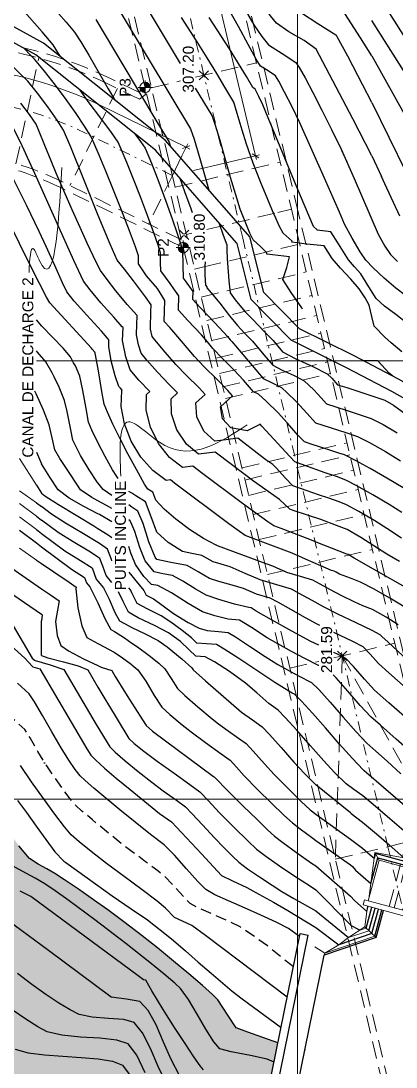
# Model space of a CAD drawing. Extents: x -3306 to 128006, y 43119 to 174431.
# Drawn here: x 62434.2 to 62455.6, y 108659.7 to 108719.4 of the extents above; entities that cross this region are included whole.
import ezdxf
from ezdxf.enums import TextEntityAlignment as Align

# ---------------------------------------------------------------- set-up
doc = ezdxf.new("R2010")
doc.units = 0
doc.header["$MEASUREMENT"] = 0
for name, pattern in [('DASHDOT', [2.8, 2, -0.25, 0.3, -0.25]), ('TRATTEGGIATA', [0.75, 0.5, -0.25]), ('TRATTEGGIATA2', [0.375, 0.25, -0.125]), ('TRATTOPUNTO2', [0.5, 0.25, -0.125, 0, -0.125])]:
    doc.linetypes.add(name, pattern=pattern)
for name, color, linetype in [('Av. Pr.Profi', 7, 'Continuous'), ('Bâti', 7, 'Continuous'), ('colore lago', 131, 'Continuous'), ('coordinate', 2, 'Continuous'), ('curve livello 1m', 2, 'Continuous'), ('curve livello 5m', 7, 'Continuous'), ('LIN010CO', 2, 'Continuous'), ('LIN018CO', 6, 'Continuous'), ('LIN025CO', 7, 'Continuous'), ('LIN035CO', 1, 'Continuous'), ('LIN050CO', 3, 'Continuous'), ('Strade', 7, 'Continuous'), ('TEXT035', 1, 'Continuous')]:
    doc.layers.add(name, color=color, linetype=linetype)
doc.layers.add('Colori bordi', color=5, linetype='Continuous', plot=False)
doc.layers.add('no_plot', color=5, linetype='Continuous', plot=False)
doc.styles.add('ARIAL', font='arial.ttf')

# ---------------------------------------------------------------- blocks, each defined once
blk = doc.blocks.new('quote')
at = {"layer": 'LIN018CO'}
for p, q in [((0.001, 0.001), (-0.001, -0.001)), ((0.001, -0.001), (-0.001, 0.001))]:
    blk.add_line(p, q, dxfattribs=at)
at = {"layer": 'LIN035CO'}
for p, q in [((-0.013, 0.013), (-0.106, 0.106)), ((0.106, 0.106), (0.013, 0.013)), ((-0.013, -0.013), (-0.106, -0.106)), ((0.106, -0.106), (0.013, -0.013))]:
    blk.add_line(p, q, dxfattribs=at)
at = {"layer": 'TEXT035', "style": 'ARIAL'}
blk.add_attdef('VALORE', text='', height=0.25, dxfattribs=at).set_placement((0, 0.33), align=Align.CENTER)
blk = doc.blocks.new('Coordonnées')
at = {"layer": 'LIN025CO', "lineweight": 0}
h = blk.add_hatch(color=256, dxfattribs=at)
h.dxf.hatch_style = 1
h.paths.add_polyline_path([(0, 0.3, 0.414214), (-0.3, 0), (0, 0)])
h.paths.add_polyline_path([(0.3, 0), (0, 0), (0, -0.3, 0.414214)])
at = {"layer": 'LIN025CO', "lineweight": 0, "flags": 128}
for points in [[(-0.4, 0), (0.4, 0)], [(0, 0.4), (0, -0.4)]]:
    blk.add_lwpolyline(points, dxfattribs=at)
at = {"layer": 'LIN025CO', "lineweight": 0}
blk.add_circle((0, 0), 0.3, dxfattribs=at)
at = {"layer": 'TEXT035', "style": 'ARIAL'}
blk.add_attdef('No°', text='', height=0.625, dxfattribs=at).set_placement((0, 0.825), align=Align.CENTER)

msp = doc.modelspace()

# ---------------------------------------------------------------- hatches: boundary and pattern name
at = {"layer": 'colore lago', "lineweight": 0}
msp.add_hatch(color=256, dxfattribs=at).paths.add_polyline_path([(62346.766, 108753.305), (62348.103, 108752.427), (62352.959, 108748.821), (62356.983, 108746.672), (62359.292, 108744.895), (62360.553, 108743.926), (62363.411, 108741.712), (62365.637, 108740.673), (62363.36, 108739.839), (62368.197, 108734.582), (62381.151, 108739.327), (62381.923, 108738.487), (62377.207, 108728.317), (62382.044, 108723.06), (62383.531, 108726.268), (62384.61, 108725.772), (62384.891, 108725.5), (62385.513, 108725.007), (62386.29, 108724.44), (62387.153, 108723.834), (62388.028, 108723.224), (62388.845, 108722.646), (62389.533, 108722.136), (62390.061, 108721.586), (62390.416, 108721.182), (62391.046, 108720.467), (62391.593, 108719.84), (62392.228, 108719.121), (62392.561, 108718.731), (62392.862, 108718.087), (62393.16, 108717.245), (62394.064, 108714.455), (62394.378, 108713.747), (62394.823, 108713.14), (62395.432, 108712.426), (62396.026, 108711.854), (62396.545, 108710.804), (62395.703, 108710.571), (62400.102, 108704.942), (62413.395, 108708.628), (62414.097, 108707.729), (62408.577, 108697.972), (62412.975, 108692.343), (62413.775, 108693.757), (62413.775, 108692.195), (62414.821, 108690.222), (62415.316, 108689.288), (62415.726, 108688.514), (62415.989, 108688.018), (62416.308, 108687.414), (62417.091, 108686.877), (62417.986, 108686.309), (62418.762, 108685.857), (62419.277, 108685.61), (62419.98, 108685.523), (62420.747, 108685.436), (62421.269, 108685.254), (62422.042, 108684.935), (62422.834, 108684.575), (62423.302, 108684.318), (62424.281, 108683.305), (62425.656, 108681.875), (62426.449, 108681.066), (62427.156, 108680.351), (62427.673, 108679.833), (62427.895, 108679.62), (62428.432, 108679.384), (62429.04, 108678.92), (62429.869, 108678.212), (62430.484, 108677.629), (62430.843, 108677.243), (62431.218, 108676.364), (62431.557, 108675.296), (62431.913, 108674.527), (62432.355, 108674.247), (62432.858, 108673.942), (62433.455, 108673.231), (62434.097, 108672.326), (62434.701, 108671.601), (62435.197, 108671.28), (62435.685, 108671.01), (62436.144, 108670.755), (62436.707, 108670.388), (62437.492, 108669.855), (62438.358, 108669.253), (62439.162, 108668.678), (62440.078, 108667.996), (62441.13, 108667.19), (62442.002, 108666.501), (62442.908, 108665.758), (62443.789, 108665.021), (62444.562, 108664.359), (62445.144, 108663.844), (62445.453, 108663.547), (62446.014, 108662.665), (62446.501, 108661.941), (62447.153, 108661.7), (62448.876, 108661.081), (62447.183, 108652.749), (62446.943, 108651.566), (62441.595, 108652.495), (62436.09, 108653.04), (62430.527, 108653.236), (62424.984, 108653.069), (62419.433, 108652.547), (62413.953, 108651.637), (62408.529, 108650.359), (62403.21, 108648.764), (62398.021, 108646.797), (62392.955, 108644.487), (62388.067, 108641.873), (62383.347, 108638.914), (62379.143, 108635.919), (62374.987, 108632.528), (62370.912, 108628.752), (62368.501, 108626.219), (62346.766, 108626.219)])

# ---------------------------------------------------------------- linework, layer by layer
at = {"layer": 'Av. Pr.Profi', "color": 1, "linetype": 'DASHDOT'}
msp.add_line((62450.413, 108660.699), (62450.416, 108660.68), dxfattribs=at)
at = {"layer": 'Bâti', "linetype": 'Continuous'}
for p, q in [((62447.183, 108652.749), (62450.145, 108667.326)), ((62450.145, 108667.326), (62450.597, 108667.234)), ((62447.634, 108652.654), (62450.597, 108667.234))]:
    msp.add_line(p, q, dxfattribs=at)
at = {"layer": 'Colori bordi', "linetype": 'Continuous', "lineweight": 0, "flags": 128}
msp.add_lwpolyline([(62434.097, 108672.326), (62434.701, 108671.601), (62435.197, 108671.28), (62435.197, 108671.28), (62435.685, 108671.01), (62436.144, 108670.755), (62436.144, 108670.755), (62436.707, 108670.388), (62437.492, 108669.855), (62438.358, 108669.253), (62439.162, 108668.678), (62439.162, 108668.678), (62440.078, 108667.996), (62441.13, 108667.19), (62442.002, 108666.501), (62442.002, 108666.501), (62442.908, 108665.758), (62443.789, 108665.021), (62444.562, 108664.359), (62445.144, 108663.844), (62445.453, 108663.547), (62445.453, 108663.547), (62446.014, 108662.665), (62446.501, 108661.941), (62446.501, 108661.941), (62447.153, 108661.7), (62448.876, 108661.081), (62447.183, 108652.749)], dxfattribs=at)
at = {"layer": 'coordinate', "linetype": 'Continuous', "lineweight": 0}
for p, q in [((62450, 108762.986), (62450, 108626.219)), ((62435.092, 108700), (62490.266, 108700)), ((62378.839, 108675), (62490.266, 108675))]:
    msp.add_line(p, q, dxfattribs=at)
at = {"layer": 'curve livello 1m', "lineweight": 0}
for p, q in [((62434.122, 108694.433), (62435.092, 108692.914)), ((62434.122, 108692.588), (62435.092, 108691.897)), ((62434.122, 108691.871), (62435.092, 108691.144)), ((62434.122, 108691.107), (62435.092, 108690.38)), ((62435.092, 108688.638), (62434.122, 108689.313))]:
    msp.add_line(p, q, dxfattribs=at)
at = {"layer": 'curve livello 1m'}
for p, q in [((62435.092, 108692.914), (62435.388, 108692.449)), ((62435.092, 108691.897), (62435.388, 108691.686)), ((62435.092, 108691.144), (62435.388, 108690.922)), ((62435.092, 108690.38), (62435.388, 108690.159)), ((62433.449, 108688.343), (62435.388, 108686.992)), ((62435.092, 108688.638), (62435.388, 108688.432)), ((62433.449, 108686.885), (62435.388, 108685.543)), ((62433.449, 108685.432), (62434.858, 108683.042)), ((62435.388, 108683.19), (62435.388, 108685.162)), ((62453.007, 108674.205), (62451.032, 108675.804)), ((62451.032, 108672.634), (62453.007, 108671.241)), ((62454.176, 108670.181), (62454.572, 108671.643)), ((62454.572, 108671.643), (62462.004, 108669.629)), ((62451.032, 108671.184), (62453.007, 108669.456)), ((62451.032, 108669.816), (62453.007, 108667.817)), ((62451.032, 108668.629), (62452.909, 108667.091)), ((62453.901, 108667.639), (62454.223, 108668.827)), ((62453.951, 108668.588), (62454.03, 108668.879)), ((62454.067, 108667.484), (62454.416, 108668.774)), ((62454.397, 108667.174), (62454.802, 108668.67))]:
    msp.add_line(p, q, dxfattribs=at)
at = {"layer": 'curve livello 1m', "linetype": 'Continuous', "lineweight": 0}
for p, q in [((62454.067, 108667.484), (62452.909, 108667.091)), ((62453.901, 108667.639), (62453.549, 108667.519)), ((62454.397, 108667.174), (62451.554, 108666.207)), ((62451.554, 108666.207), (62450.972, 108666.562))]:
    msp.add_line(p, q, dxfattribs=at)
at = {"layer": 'curve livello 1m', "flags": 128}
for points in [[(62454.231, 108711.696), (62453.14, 108713.811), (62451.065, 108717.797), (62450.378, 108718.287), (62449.489, 108718.77), (62448.788, 108719.265), (62448.788, 108719.265), (62448.457, 108719.686), (62448.048, 108720.314), (62447.594, 108721.087), (62447.13, 108721.945), (62446.691, 108722.826), (62446.31, 108723.669), (62446.31, 108723.669), (62446.097, 108724.403), (62445.893, 108725.079), (62442.972, 108729.075), (62441.97, 108730.403), (62441.351, 108731.129), (62439.089, 108733.874), (62436.849, 108736.637)], [(62423.908, 108734.236), (62424.425, 108733.574), (62425.044, 108732.79), (62425.62, 108732.086), (62426.127, 108731.503), (62426.127, 108731.503), (62426.296, 108731.34), (62427.808, 108729.864), (62429.955, 108727.381), (62431.657, 108725.462), (62431.9, 108725.141), (62433.32, 108723.405), (62435.162, 108721.202), (62435.917, 108720.329), (62436.792, 108719.324), (62437.268, 108718.767), (62437.628, 108718.218), (62438.091, 108717.443), (62438.622, 108716.522), (62439.187, 108715.534), (62439.542, 108714.916)], [(62454.231, 108717.406), (62453.585, 108718.428), (62452.698, 108719.834), (62452.027, 108720.241), (62451.088, 108720.805), (62451.088, 108720.805), (62450.15, 108721.4), (62449.686, 108721.709), (62449.686, 108721.709), (62449.314, 108722.277), (62448.913, 108723.083), (62448.913, 108723.083), (62448.643, 108723.907), (62448.376, 108724.932), (62448.115, 108725.921), (62447.864, 108726.636), (62447.417, 108727.409), (62446.809, 108728.294), (62446.151, 108729.141), (62445.549, 108729.802)], [(62438.281, 108700.681), (62438.244, 108700.722), (62435.869, 108703.31), (62435.675, 108703.63), (62435.246, 108704.448), (62434.717, 108705.507), (62434.134, 108706.695), (62433.542, 108707.903), (62432.986, 108709.019), (62432.512, 108709.934), (62432.512, 108709.934), (62432.018, 108710.826), (62431.552, 108711.631), (62431.254, 108712.108), (62431.254, 108712.108), (62427.793, 108716.011), (62427.521, 108716.313), (62426.996, 108716.693), (62420.494, 108721.517)], [(62456.289, 108718.204), (62454.231, 108721.465)], [(62443.319, 108716.979), (62441.197, 108720.482)], [(62439.709, 108720.211), (62441.463, 108717.257), (62443.893, 108713.246), (62444.091, 108712.653), (62444.415, 108711.56), (62444.802, 108710.228), (62444.942, 108709.748)], [(62451.527, 108710.423), (62450.133, 108713.592), (62449.685, 108714.506), (62449.259, 108715.341), (62448.921, 108715.973), (62448.736, 108716.275), (62448.736, 108716.275), (62448.316, 108716.547), (62447.889, 108716.822), (62447.889, 108716.822), (62447.638, 108717.224), (62447.179, 108718.048), (62446.617, 108719.076), (62446.058, 108720.092)], [(62447, 108720.028), (62447.509, 108719.188), (62447.965, 108718.509), (62448.338, 108718.043), (62449.125, 108717.538), (62449.9, 108717.036), (62450.091, 108716.743), (62450.425, 108716.146), (62450.866, 108715.313), (62451.379, 108714.313), (62451.928, 108713.215), (62452.477, 108712.087), (62453.217, 108710.406), (62454.602, 108707.238), (62454.978, 108706.558), (62455.288, 108706.077), (62455.688, 108705.671)], [(62439.997, 108701.944), (62439.505, 108702.498), (62438.764, 108703.316), (62438.764, 108703.316), (62438.158, 108704.06), (62437.789, 108704.553), (62437.789, 108704.553), (62437.225, 108705.733), (62436.221, 108707.974), (62435.1, 108710.487), (62434.184, 108712.483), (62434.184, 108712.483), (62433.759, 108713.33), (62433.619, 108713.572), (62433.169, 108714.08), (62432.435, 108714.812), (62431.337, 108715.885), (62430.399, 108716.813), (62430.399, 108716.813), (62429.507, 108717.739), (62428.481, 108718.816), (62427.891, 108719.42)], [(62441.635, 108703.149), (62441.637, 108703.195), (62441.314, 108703.665), (62440.642, 108704.576), (62440.642, 108704.576), (62440.115, 108705.241), (62439.712, 108705.755), (62439.712, 108705.755), (62439.304, 108706.654), (62438.626, 108708.293), (62437.798, 108710.357), (62437.056, 108712.196), (62436.639, 108713.162), (62436.639, 108713.162), (62436.272, 108713.745), (62435.746, 108714.493), (62435.156, 108715.275), (62434.598, 108715.959), (62434.598, 108715.959), (62434.047, 108716.505), (62433.32, 108717.219), (62433.32, 108717.219), (62431.922, 108718.657), (62430.851, 108719.787)], [(62438.489, 108719.489), (62441.729, 108714.031), (62442.663, 108712.49), (62442.729, 108712.28)], [(62450.17, 108709.426), (62449.827, 108710.247), (62448.325, 108713.879), (62448.325, 108713.879), (62448.008, 108714.609), (62447.788, 108715.098), (62447.788, 108715.098), (62447.571, 108715.515), (62447.44, 108715.6), (62447.085, 108716.23), (62446.105, 108717.81), (62444.958, 108719.6)], [(62456.171, 108716.363), (62454.231, 108719.435)], [(62442.31, 108703.644), (62442.005, 108704.127), (62441.369, 108704.854), (62440.925, 108705.542), (62440.925, 108705.542), (62440.914, 108705.998), (62440.742, 108706.517), (62440.404, 108707.429), (62440.404, 108707.429), (62439.953, 108708.595), (62439.494, 108709.753), (62439.058, 108710.83), (62438.676, 108711.751), (62438.378, 108712.44), (62438.196, 108712.823), (62438.196, 108712.823), (62437.847, 108713.395), (62437.364, 108714.112), (62436.792, 108714.915), (62436.176, 108715.74), (62435.56, 108716.529), (62434.988, 108717.219), (62434.988, 108717.219), (62434.781, 108717.423), (62434.382, 108717.838)], [(62454.231, 108717.406), (62456.171, 108713.93)], [(62447.277, 108707.298), (62447.15, 108707.572), (62446.726, 108708.669), (62446.726, 108708.669), (62446.467, 108709.469), (62446.175, 108710.472), (62445.871, 108711.552), (62445.579, 108712.585), (62445.322, 108713.443), (62445.123, 108714.002), (62445.123, 108714.002), (62444.175, 108715.567)], [(62440.837, 108702.561), (62440.838, 108702.594), (62440.838, 108702.594), (62440.277, 108703.218), (62439.632, 108704.002), (62439.067, 108704.719), (62438.751, 108705.154), (62438.751, 108705.154), (62438.597, 108705.447), (62438.338, 108705.988), (62437.995, 108706.728), (62437.59, 108707.619), (62437.145, 108708.613), (62436.682, 108709.66), (62436.224, 108710.712), (62436.224, 108710.712), (62435.934, 108711.414), (62435.579, 108712.299), (62435.261, 108713.087), (62435.083, 108713.501), (62435.083, 108713.501), (62434.7, 108714.071), (62434.208, 108714.7)], [(62440.718, 108712.956), (62440.718, 108712.956), (62441.04, 108712.518), (62441.31, 108712.145), (62441.659, 108711.292), (62442.073, 108710.197), (62442.472, 108709.116), (62442.833, 108708.118), (62443.129, 108707.272), (62443.338, 108706.648), (62443.433, 108706.314), (62443.445, 108705.474), (62443.471, 108704.728), (62443.579, 108704.578)], [(62452.503, 108712.027), (62452.798, 108711.358)], [(62454.231, 108711.696), (62454.788, 108710.525)], [(62443.281, 108710.433), (62443.281, 108710.433), (62443.549, 108709.665), (62443.904, 108708.689), (62443.984, 108708.471)], [(62456.151, 108703.742), (62455.596, 108704.151), (62455.596, 108704.151), (62454.936, 108704.719), (62454.306, 108705.309), (62453.895, 108705.743), (62453.895, 108705.743), (62453.564, 108706.235), (62453.114, 108706.999), (62452.677, 108707.804), (62452.677, 108707.804), (62452.381, 108708.481), (62451.527, 108710.423)], [(62455.829, 108708.267), (62454.982, 108710.114), (62454.788, 108710.525)], [(62456.226, 108702.153), (62455.602, 108702.657), (62455.602, 108702.657), (62454.946, 108703.122), (62454.479, 108703.558), (62454.057, 108704.232), (62453.603, 108704.967), (62453.603, 108704.967), (62453.251, 108705.365), (62452.897, 108705.766), (62452.897, 108705.766), (62452.332, 108706.682), (62451.884, 108707.373), (62451.884, 108707.373), (62451.108, 108707.46), (62451.112, 108707.482), (62450.901, 108707.678), (62450.17, 108709.426)], [(62445.502, 108707.893), (62445.502, 108707.893), (62445.76, 108707.176), (62445.952, 108706.63), (62445.959, 108706.328)], [(62450.274, 108702.958), (62450.247, 108703.029), (62450.247, 108703.029), (62449.637, 108703.91), (62449.162, 108704.64), (62449.162, 108704.64), (62449.375, 108705.337), (62449.532, 108705.948), (62449.532, 108705.948), (62448.887, 108706.021), (62448.235, 108706.093), (62448.235, 108706.093), (62448.25, 108706.175), (62447.892, 108706.519), (62447.457, 108706.909), (62447.457, 108706.909), (62447.277, 108707.298)], [(62445.959, 108706.328), (62445.971, 108705.838), (62446.065, 108704.563), (62446.15, 108703.878), (62446.439, 108703.484), (62446.991, 108702.827), (62447.455, 108702.336), (62448.073, 108701.707), (62448.594, 108701.162), (62449.143, 108700.517), (62449.887, 108700.114), (62450.875, 108699.681), (62451.69, 108699.255), (62451.941, 108699.018), (62452.279, 108698.644), (62452.799, 108698.477), (62454.979, 108697.754), (62455.466, 108697.48), (62458.84, 108695.03)], [(62444.719, 108705.648), (62444.712, 108705.411)], [(62444.712, 108705.411), (62444.698, 108704.922), (62444.744, 108704.321), (62444.814, 108704.223), (62444.813, 108704.166), (62445.069, 108703.891), (62445.553, 108703.293), (62446.109, 108702.581), (62446.57, 108702.014), (62446.976, 108701.591), (62447.415, 108701.136), (62448.08, 108700.349), (62448.588, 108699.758), (62449.112, 108699.474), (62449.807, 108699.17), (62450.381, 108698.87), (62450.922, 108698.359), (62451.334, 108697.899), (62451.649, 108697.555), (62452.77, 108697.195), (62454.198, 108696.721), (62454.878, 108696.365), (62455.671, 108695.893)], [(62443.579, 108704.578), (62444.02, 108703.966), (62444.006, 108703.528), (62444.436, 108703.042), (62445.277, 108702.165), (62445.995, 108701.394), (62446.149, 108701.201), (62446.236, 108701.11), (62446.877, 108700.36), (62447.607, 108699.483), (62448.034, 108698.999), (62448.537, 108698.747), (62449.072, 108698.485), (62449.406, 108698.188), (62449.902, 108697.701), (62450.535, 108696.994), (62451.019, 108696.465), (62452.741, 108695.912), (62453.417, 108695.688), (62454.107, 108695.339), (62455.017, 108694.827), (62455.875, 108694.306)], [(62455.923, 108689.89), (62455.093, 108690.438), (62454.41, 108690.872), (62454.41, 108690.872), (62453.485, 108691.411), (62452.785, 108691.787), (62452.785, 108691.787), (62452.377, 108691.952), (62451.77, 108692.177), (62451.77, 108692.177), (62451.191, 108692.368), (62450.542, 108692.583), (62450.542, 108692.583), (62449.721, 108692.876), (62449.309, 108693.316), (62448.771, 108693.902), (62448.771, 108693.902), (62448.576, 108694.083), (62448.185, 108694.361), (62447.853, 108694.611), (62446.584, 108695.591), (62445.896, 108695.495), (62445.267, 108695.425), (62445.267, 108695.425), (62444.651, 108695.995), (62444.249, 108696.806), (62444.183, 108697.615), (62444.183, 108697.615), (62444.717, 108698.089), (62444.377, 108698.459), (62443.666, 108699.174), (62443.057, 108699.804), (62443.057, 108699.804), (62442.446, 108700.493), (62441.944, 108701.085), (62441.703, 108701.402), (62441.703, 108701.402), (62441.597, 108701.819), (62441.627, 108702.874), (62441.635, 108703.149)], [(62455.936, 108691.359), (62455.213, 108691.816), (62455.213, 108691.816), (62454.286, 108692.362), (62453.375, 108692.875), (62452.751, 108693.202), (62452.751, 108693.202), (62452.22, 108693.406), (62451.577, 108693.618), (62450.417, 108694.025), (62449.848, 108694.238), (62449.848, 108694.238), (62449.56, 108694.549), (62447.95, 108696.287), (62447.863, 108696.383), (62447.846, 108696.399), (62447.85, 108696.382), (62447.126, 108696.014), (62446.189, 108696.174), (62446.189, 108696.174), (62445.718, 108696.705), (62445.59, 108697.384), (62445.59, 108697.384), (62446.29, 108698.006), (62446.025, 108698.305), (62445.399, 108698.939), (62444.674, 108699.669), (62444.112, 108700.255), (62444.112, 108700.255), (62443.696, 108700.741), (62443.171, 108701.369), (62442.717, 108701.901), (62442.717, 108701.901), (62442.392, 108702.25), (62442.408, 108702.841), (62442.431, 108703.452), (62442.431, 108703.452), (62442.31, 108703.644)], [(62455.812, 108688.549), (62455.086, 108688.968), (62455.086, 108688.968), (62454.342, 108689.451), (62453.608, 108689.928), (62453.608, 108689.928), (62452.818, 108690.373), (62452.216, 108690.615), (62451.32, 108690.948), (62451.32, 108690.948), (62450.566, 108691.197), (62449.736, 108691.471), (62449.736, 108691.471), (62449.555, 108691.536), (62448.96, 108692.089), (62448.312, 108692.551), (62447.482, 108693.139), (62447.482, 108693.139), (62446.225, 108694.085), (62445.302, 108694.797), (62444.346, 108694.677), (62443.654, 108695.249), (62443.113, 108696.066), (62442.796, 108696.982), (62442.776, 108697.846), (62442.776, 108697.846), (62443.144, 108698.172), (62442.677, 108698.661), (62442.001, 108699.352), (62442.001, 108699.352), (62441.393, 108700.046), (62441.07, 108700.451), (62441.07, 108700.451), (62440.916, 108700.914), (62440.806, 108701.49), (62440.806, 108701.49), (62440.83, 108702.092), (62440.837, 108702.561)], [(62437.219, 108699.9), (62437.041, 108700.227), (62437.041, 108700.227), (62436.627, 108700.72), (62436.027, 108701.34), (62435.405, 108701.98), (62435.092, 108702.341)], [(62457.51, 108686.316), (62453.222, 108688.754), (62452.889, 108688.949), (62452.813, 108688.978), (62451.065, 108689.654), (62450.798, 108689.771), (62449.059, 108690.441), (62448.636, 108690.598), (62448.298, 108690.827), (62447.609, 108691.316), (62446.778, 108691.918), (62446.778, 108691.918), (62444.597, 108693.559), (62444.021, 108694.003), (62443.424, 108693.928), (62442.687, 108694.495), (62442.064, 108695.293), (62441.603, 108696.222), (62441.356, 108697.183), (62441.37, 108698.077), (62441.37, 108698.077), (62441.571, 108698.255), (62440.946, 108698.9), (62440.437, 108699.501), (62440.192, 108700.24), (62440.016, 108701.161), (62440.016, 108701.161), (62440.037, 108701.899), (62439.997, 108701.944)], [(62436.111, 108699.085), (62435.997, 108699.323), (62435.635, 108699.952), (62435.635, 108699.952), (62435.165, 108700.493), (62435.092, 108700.567)], [(62455.74, 108684.95), (62455.046, 108685.388), (62454.268, 108685.81), (62454.268, 108685.81), (62453.723, 108686.021), (62453.221, 108686.256), (62452.521, 108686.601), (62451.832, 108686.953), (62451.832, 108686.953), (62451.291, 108687.254), (62450.866, 108687.487), (62450.866, 108687.487), (62450.161, 108687.7), (62449.379, 108687.931), (62449.379, 108687.931), (62448.581, 108688.283), (62448.202, 108688.428), (62445.424, 108689.458), (62445.386, 108689.475), (62445.376, 108689.478), (62445.37, 108689.481), (62445.359, 108689.483), (62444.62, 108689.871), (62443.823, 108690.385), (62443.051, 108690.962), (62442.387, 108691.542), (62441.912, 108692.062), (62441.912, 108692.062), (62441.746, 108692.503), (62441.459, 108692.683), (62441.272, 108692.965), (62440.797, 108693.808), (62440.314, 108694.704), (62439.857, 108695.589), (62439.459, 108696.399), (62439.149, 108697.07), (62438.962, 108697.54), (62438.962, 108697.54), (62438.822, 108698.259), (62438.63, 108699.435), (62438.449, 108700.446), (62438.449, 108700.446), (62438.435, 108700.502), (62438.435, 108700.509), (62438.281, 108700.681)], [(62439.683, 108693.399), (62439.444, 108693.784), (62439.444, 108693.784), (62439.016, 108694.553), (62438.6, 108695.35), (62438.262, 108696.046), (62438.066, 108696.514), (62438.066, 108696.514), (62437.927, 108697.282), (62437.75, 108698.304), (62437.75, 108698.304), (62437.568, 108699.13), (62437.319, 108699.716), (62437.219, 108699.9)], [(62455.424, 108699.136), (62455.225, 108699.306), (62455.225, 108699.306), (62454.568, 108699.997), (62453.851, 108700.01), (62453.742, 108700.013)], [(62438.604, 108693.046), (62438.588, 108693.067), (62438.114, 108693.786), (62437.616, 108694.603), (62437.616, 108694.603), (62437.169, 108695.488), (62437.067, 108696.069), (62436.846, 108697.123), (62436.699, 108697.738), (62436.699, 108697.738), (62436.391, 108698.503), (62436.111, 108699.085)], [(62438.604, 108692.012), (62438.255, 108692.201), (62437.617, 108692.653), (62437.617, 108692.653), (62437.395, 108692.964), (62436.958, 108693.626), (62436.437, 108694.439), (62436.437, 108694.439), (62436.142, 108694.931), (62435.989, 108695.615), (62435.831, 108696.345), (62435.831, 108696.345), (62435.501, 108697.187), (62435.075, 108698.127), (62435.002, 108698.27)], [(62439.402, 108692.327), (62438.897, 108692.663), (62438.897, 108692.663), (62438.604, 108693.046)], [(62439.754, 108693.284), (62439.683, 108693.399)], [(62435.388, 108692.449), (62435.58, 108692.306), (62436.352, 108691.81), (62437.357, 108691.2), (62438.375, 108690.586), (62438.604, 108690.445)], [(62440.543, 108692.449), (62440.371, 108692.554)], [(62456.56, 108682.652), (62455.137, 108683.972), (62455.137, 108683.972), (62454.825, 108684.248), (62454.713, 108684.371), (62454.252, 108684.613), (62453.334, 108685.058), (62452.296, 108685.559), (62451.475, 108685.968), (62451.475, 108685.968), (62450.834, 108686.321), (62450.095, 108686.737), (62449.648, 108686.977), (62449.648, 108686.977), (62448.81, 108687.231), (62447.87, 108687.509), (62447.87, 108687.509), (62447.006, 108687.879), (62446.149, 108688.246), (62446.149, 108688.246), (62445.631, 108688.396), (62445.177, 108688.531), (62445.177, 108688.531), (62444.535, 108688.905), (62443.97, 108689.016), (62443.436, 108689.125), (62443.436, 108689.125), (62442.612, 108689.631), (62441.965, 108690.226), (62441.965, 108690.226), (62441.638, 108691.108), (62441.313, 108691.964), (62441.313, 108691.964), (62440.772, 108692.309), (62440.543, 108692.449)], [(62439.402, 108691.578), (62439.096, 108691.746), (62438.604, 108692.012)], [(62440.543, 108691.663), (62440.371, 108691.786)], [(62438.604, 108689.631), (62437.789, 108690.128), (62436.764, 108690.747), (62435.959, 108691.259), (62435.388, 108691.686)], [(62451.263, 108684.911), (62451.118, 108684.982), (62451.118, 108684.982), (62450.447, 108685.349), (62449.614, 108685.818), (62448.861, 108686.24), (62448.43, 108686.467), (62448.43, 108686.467), (62447.659, 108686.698), (62446.912, 108687.018), (62446.268, 108687.211), (62445.51, 108687.417), (62444.977, 108687.585), (62444.977, 108687.585), (62444.322, 108687.97), (62443.701, 108688.33), (62443.701, 108688.33), (62442.771, 108688.505), (62441.965, 108688.676), (62441.965, 108688.676), (62441.862, 108688.805), (62441.518, 108689.675), (62441.189, 108690.718), (62440.879, 108691.424), (62440.879, 108691.424), (62440.543, 108691.663)], [(62438.604, 108688.798), (62438.177, 108689.081), (62437.186, 108689.679), (62436.338, 108690.211), (62435.388, 108690.922)], [(62440.543, 108690.661), (62440.445, 108690.885), (62440.371, 108690.942)], [(62451.212, 108683.774), (62450.761, 108683.997), (62450.761, 108683.997), (62449.67, 108684.581), (62448.515, 108685.219), (62447.642, 108685.72), (62447.642, 108685.72), (62447.344, 108685.913), (62447.219, 108685.923), (62446.4, 108686.114), (62445.496, 108686.379), (62444.778, 108686.639), (62444.778, 108686.639), (62444.153, 108686.988), (62443.445, 108687.439), (62442.866, 108687.754), (62442.866, 108687.754), (62442.303, 108687.86), (62441.814, 108687.964), (62441.814, 108687.964), (62441.304, 108688.597), (62441.003, 108689.357), (62440.716, 108690.268), (62440.543, 108690.661)], [(62435.388, 108690.159), (62436.717, 108689.164), (62437.613, 108688.61), (62438.275, 108688.19), (62438.275, 108688.19), (62438.513, 108687.555), (62438.604, 108687.442)], [(62438.604, 108690.445), (62439.188, 108690.084), (62439.402, 108689.932)], [(62439.402, 108688.597), (62439.377, 108688.665), (62439.143, 108689.268), (62438.696, 108689.576), (62438.604, 108689.631)], [(62439.402, 108687.354), (62439.071, 108687.764), (62438.883, 108688.28), (62438.709, 108688.729), (62438.604, 108688.798)], [(62435.388, 108688.432), (62436.084, 108687.967), (62436.973, 108687.372), (62437.362, 108687.091), (62437.362, 108687.091), (62437.346, 108687.001), (62437.451, 108685.916), (62437.68, 108684.886), (62437.964, 108684.22), (62437.964, 108684.22), (62438.604, 108683.868)], [(62440.371, 108687.951), (62440.543, 108687.735)], [(62440.543, 108687.735), (62440.687, 108687.556), (62441.227, 108686.892), (62441.227, 108686.892), (62441.35, 108686.641), (62441.778, 108686.421), (62442.327, 108686.027), (62442.92, 108685.597), (62442.92, 108685.597), (62443.756, 108685.083), (62444.379, 108684.746), (62444.379, 108684.746), (62444.842, 108684.61), (62445.485, 108684.562), (62446.032, 108684.512), (62446.032, 108684.512), (62446.459, 108684.257), (62447.257, 108683.73), (62448.154, 108683.134), (62448.877, 108682.672), (62448.877, 108682.672), (62449.416, 108682.366), (62450.048, 108682.026), (62450.048, 108682.026), (62450.795, 108681.657), (62451.208, 108681.251), (62451.851, 108680.532), (62452.604, 108679.669), (62453.345, 108678.829), (62453.954, 108678.182), (62453.954, 108678.182), (62454.461, 108677.733), (62455.1, 108677.17), (62455.1, 108677.17), (62455.89, 108676.436)], [(62435.388, 108686.992), (62435.908, 108686.645), (62436.392, 108686.306), (62436.392, 108686.306), (62436.308, 108685.776), (62436.18, 108685.134), (62436.18, 108685.134), (62436.283, 108684.334), (62436.484, 108683.766), (62436.484, 108683.766), (62436.922, 108683.455), (62437.773, 108682.999), (62438.604, 108682.616)], [(62438.604, 108687.442), (62438.918, 108687.053), (62439.241, 108686.411), (62439.579, 108685.647), (62439.843, 108685.169), (62439.843, 108685.169), (62440.362, 108684.878), (62440.543, 108684.79)], [(62440.543, 108686.771), (62440.457, 108686.945), (62440.371, 108687.052)], [(62440.543, 108685.548), (62440.345, 108685.66), (62440.04, 108686.264), (62439.775, 108686.817)], [(62456.252, 108674.506), (62454.893, 108675.659), (62453.928, 108676.49), (62453.798, 108676.611), (62453.736, 108676.665), (62453.122, 108677.313), (62452.376, 108678.15), (62451.586, 108679.056), (62450.838, 108679.91), (62450.219, 108680.591), (62449.816, 108680.978), (62449.691, 108681.04), (62449.495, 108681.148), (62448.69, 108681.658), (62447.674, 108682.33), (62446.649, 108683.013), (62445.815, 108683.557), (62445.377, 108683.812), (62444.797, 108683.855), (62444.253, 108683.904), (62443.951, 108684.193), (62443.403, 108684.619), (62442.758, 108685.085), (62442.207, 108685.451), (62441.444, 108685.836), (62440.847, 108686.15), (62440.543, 108686.771)], [(62435.388, 108685.543), (62435.421, 108685.521), (62435.421, 108685.521), (62435.388, 108685.162)], [(62456.321, 108672.95), (62455.266, 108673.864), (62454.301, 108674.689), (62453.715, 108675.177), (62453.21, 108675.545), (62452.762, 108675.875), (62452.103, 108676.519), (62451.487, 108677.188), (62450.725, 108678.046), (62449.95, 108678.925), (62449.293, 108679.659), (62448.888, 108680.08), (62448.361, 108680.45), (62447.674, 108681.054), (62447.024, 108681.622), (62446.115, 108682.271), (62445.263, 108682.822), (62444.721, 108683.111), (62444.193, 108683.155), (62443.808, 108683.514), (62443.321, 108683.986), (62442.636, 108684.481), (62441.836, 108684.897), (62440.895, 108685.349), (62440.543, 108685.548)], [(62440.543, 108684.79), (62441.266, 108684.44), (62442.036, 108684.04), (62442.036, 108684.04), (62442.551, 108683.68), (62443.415, 108682.982), (62443.967, 108682.483), (62443.967, 108682.483), (62444.039, 108682.37), (62444.746, 108681.748), (62446.788, 108679.96), (62447.422, 108679.517), (62447.973, 108679.126), (62447.973, 108679.126), (62448.387, 108678.69), (62449.055, 108677.936), (62449.786, 108677.11), (62450.384, 108676.456), (62450.384, 108676.456), (62451.032, 108675.804)], [(62459.706, 108678.188), (62459.203, 108678.647), (62459.203, 108678.647), (62458.622, 108679.112), (62458.208, 108679.493), (62457.583, 108680.079), (62457.043, 108680.581), (62457.043, 108680.581), (62456.193, 108681.333), (62455.202, 108682.199), (62454.607, 108682.732), (62454.607, 108682.732), (62454.128, 108683.264), (62453.734, 108683.693), (62453.734, 108683.693), (62453.141, 108683.995), (62452.068, 108684.513)], [(62438.604, 108683.868), (62438.629, 108683.855), (62439.528, 108683.382), (62439.528, 108683.382), (62440.001, 108683.065), (62440.503, 108682.701), (62440.503, 108682.701), (62440.543, 108682.667)], [(62434.858, 108683.042), (62434.964, 108682.937), (62434.97, 108682.932), (62435.872, 108682.657), (62436.654, 108682.397), (62438.513, 108679.247), (62439.277, 108677.982), (62439.589, 108677.684), (62440.167, 108677.183), (62440.899, 108676.576), (62441.673, 108675.956), (62442.327, 108675.476), (62443.097, 108674.931), (62443.606, 108674.549), (62443.964, 108674.182), (62444.579, 108673.521), (62445.259, 108672.788), (62445.81, 108672.208), (62446.304, 108671.714), (62446.638, 108671.397), (62447.146, 108671.026), (62447.817, 108670.566), (62448.538, 108670.087), (62449.091, 108669.731), (62449.782, 108669.324), (62451.032, 108668.629)], [(62435.388, 108683.19), (62435.751, 108683.057), (62436.642, 108682.827), (62437.481, 108682.605), (62438.024, 108682.368), (62438.024, 108682.368), (62438.604, 108681.385)], [(62459.706, 108676.404), (62458.352, 108677.684), (62457.704, 108678.288), (62456.55, 108679.309), (62455.205, 108680.486), (62454.39, 108681.215), (62454.39, 108681.215), (62453.822, 108681.834), (62453.18, 108682.568), (62452.754, 108683.014), (62452.754, 108683.014), (62452.303, 108683.245), (62452.068, 108683.358)], [(62438.604, 108682.616), (62438.783, 108682.533), (62438.783, 108682.533), (62439.394, 108682.339), (62439.598, 108681.994), (62440.177, 108681.035), (62440.536, 108680.464)], [(62440.543, 108682.667), (62440.891, 108682.373), (62441.332, 108681.725), (62441.806, 108680.914), (62442.253, 108680.252), (62442.253, 108680.252), (62442.704, 108679.831), (62443.418, 108679.227), (62443.418, 108679.227), (62443.924, 108678.838), (62444.746, 108678.226), (62445.636, 108677.575), (62445.636, 108677.575), (62446.144, 108677.217), (62446.504, 108676.822), (62446.946, 108676.329), (62446.946, 108676.329), (62447.705, 108675.554), (62448.503, 108674.763), (62449.211, 108674.081), (62449.7, 108673.636), (62449.7, 108673.636), (62450.136, 108673.295), (62450.859, 108672.759), (62451.032, 108672.634)], [(62450.11, 108667.152), (62449.469, 108667.618), (62448.779, 108667.978), (62447.906, 108668.375), (62446.959, 108668.785), (62446.047, 108669.183), (62445.279, 108669.542), (62444.765, 108669.838), (62444.765, 108669.838), (62444.296, 108670.292), (62443.65, 108671.017), (62442.966, 108671.791), (62442.382, 108672.392), (62442.382, 108672.392), (62441.596, 108672.987), (62440.724, 108673.685), (62439.861, 108674.388), (62439.06, 108675.049), (62438.379, 108675.622), (62437.872, 108676.061), (62437.596, 108676.319), (62437.596, 108676.319), (62437.31, 108676.685), (62436.94, 108677.217), (62436.94, 108677.217), (62436.504, 108677.928), (62435.981, 108678.837), (62435.45, 108679.771), (62434.993, 108680.554), (62434.69, 108681.013), (62434.69, 108681.013), (62434.016, 108681.604)], [(62438.604, 108681.385), (62439.055, 108680.62), (62439.15, 108680.464)], [(62439.15, 108680.464), (62440.36, 108678.461), (62440.681, 108678.173), (62441.223, 108677.731), (62441.223, 108677.731), (62441.992, 108677.162), (62442.955, 108676.478), (62443.851, 108675.839), (62444.418, 108675.406), (62444.418, 108675.406), (62444.905, 108674.891), (62445.521, 108674.234), (62445.521, 108674.234), (62446.378, 108673.373), (62447.17, 108672.599), (62447.659, 108672.144), (62447.659, 108672.144), (62448.179, 108671.749), (62448.968, 108671.185), (62448.968, 108671.185), (62449.784, 108670.641), (62450.732, 108670.021), (62451.032, 108669.816)], [(62440.536, 108680.464), (62440.704, 108680.198), (62441.142, 108679.516), (62441.36, 108679.193), (62441.36, 108679.193), (62441.715, 108678.881), (62445.203, 108676.283), (62445.23, 108676.263), (62445.233, 108676.26), (62446.053, 108675.432), (62446.891, 108674.6), (62447.663, 108673.845), (62448.286, 108673.248), (62448.679, 108672.89), (62448.679, 108672.89), (62449.152, 108672.525), (62449.934, 108671.953), (62450.791, 108671.344), (62450.791, 108671.344), (62451.032, 108671.184)], [(62449.409, 108663.703), (62444.734, 108667.217), (62444.734, 108667.217), (62443.954, 108667.783), (62443.429, 108668.028), (62442.969, 108668.248), (62442.969, 108668.248), (62442.47, 108668.783), (62441.977, 108669.175), (62441.124, 108669.816), (62440.102, 108670.575), (62439.103, 108671.321), (62438.32, 108671.922), (62438.32, 108671.922), (62437.534, 108672.562), (62437.08, 108672.956), (62437.08, 108672.956), (62436.692, 108673.419), (62436.139, 108674.141), (62435.492, 108675.027), (62434.819, 108675.983), (62434.191, 108676.913)], [(62434.01, 108674.91), (62434.535, 108674.225), (62435.079, 108673.458), (62435.625, 108672.688), (62436.155, 108671.995), (62436.651, 108671.458), (62436.775, 108671.378), (62437.996, 108670.504), (62439.421, 108669.48), (62440.51, 108668.732), (62441.428, 108668.099), (62441.89, 108667.752), (62442.336, 108667.403), (62442.912, 108666.922), (62443.597, 108666.333), (62444.332, 108665.693), (62445.061, 108665.058), (62445.727, 108664.486), (62446.271, 108664.034), (62446.838, 108663.597), (62449.057, 108661.97)], [(62453.007, 108674.205), (62453.055, 108674.171), (62453.705, 108673.69), (62453.705, 108673.69), (62454.048, 108673.405), (62454.613, 108672.923), (62455.229, 108672.388), (62455.229, 108672.388), (62456.059, 108671.655)], [(62448.655, 108659.993), (62448.264, 108660.149), (62447.315, 108660.361), (62446.209, 108660.569), (62445.565, 108660.74), (62445.565, 108660.74), (62445.214, 108661.15), (62444.764, 108661.872), (62444.264, 108662.734), (62443.764, 108663.565), (62443.311, 108664.193), (62443.311, 108664.193), (62442.991, 108664.488), (62442.383, 108665.009), (62441.668, 108665.6), (62441.668, 108665.6), (62440.202, 108666.756), (62438.435, 108668.111), (62436.896, 108669.257), (62436.896, 108669.257), (62436.171, 108669.769), (62435.585, 108670.16), (62435.585, 108670.16), (62435.029, 108670.479), (62434.286, 108670.881), (62433.522, 108671.295)], [(62453.007, 108671.241), (62453.134, 108671.156), (62453.299, 108670.937), (62454.176, 108670.181)], [(62444.629, 108659.54), (62444.439, 108659.769), (62444.074, 108660.291), (62443.574, 108661.044), (62442.981, 108661.966), (62442.334, 108662.992), (62441.677, 108664.061), (62441.677, 108664.061), (62441.334, 108664.67), (62441.197, 108664.69), (62440.899, 108664.912), (62434.771, 108669.446), (62434.178, 108669.739)], [(62453.007, 108669.456), (62453.252, 108669.213), (62453.951, 108668.588)], [(62443.255, 108659.232), (62442.792, 108660.133), (62442.352, 108661.136), (62441.919, 108662.111), (62441.474, 108662.928), (62441, 108663.456), (62441, 108663.456), (62440.235, 108663.583), (62439.367, 108663.701), (62439.367, 108663.701), (62435.787, 108666.363), (62433.113, 108668.341)], [(62453.007, 108667.817), (62453.02, 108667.807), (62453.02, 108667.807), (62453.444, 108667.572), (62453.549, 108667.519)], [(62442.514, 108658.771), (62442.047, 108659.739), (62441.601, 108660.769), (62441.15, 108661.668), (62440.667, 108662.243), (62440.667, 108662.243), (62440.077, 108662.415), (62439.2, 108662.487), (62438.275, 108662.553), (62437.537, 108662.711), (62437.537, 108662.711), (62437.014, 108662.971), (62436.367, 108663.36), (62435.629, 108663.854), (62434.834, 108664.426), (62434.016, 108665.053)], [(62433.876, 108660.732), (62434.629, 108660.523), (62435.567, 108660.399), (62436.603, 108660.323), (62437.65, 108660.262), (62438.624, 108660.18), (62439.436, 108660.043), (62440.001, 108659.816), (62440.001, 108659.816), (62440.396, 108659.302)]]:
    msp.add_lwpolyline(points, dxfattribs=at)
at = {"layer": 'curve livello 1m', "color": 152, "linetype": 'TRATTEGGIATA2', "ltscale": 2.5, "flags": 128}
msp.add_lwpolyline([(62449.759, 108665.424), (62448.276, 108666.618), (62447.444, 108667.222), (62446.711, 108667.701), (62446.711, 108667.701), (62446.04, 108668.037), (62445.194, 108668.407), (62444.395, 108668.759), (62443.867, 108669.043), (62443.867, 108669.043), (62443.461, 108669.452), (62442.915, 108670.073), (62442.426, 108670.587), (62442.426, 108670.587), (62442.022, 108670.905), (62441.327, 108671.424), (62440.565, 108671.991), (62439.958, 108672.455), (62439.958, 108672.455), (62439.101, 108673.144), (62438.297, 108673.805), (62437.668, 108674.337), (62437.338, 108674.637), (62437.338, 108674.637), (62437.023, 108675.02), (62436.567, 108675.627), (62436.053, 108676.347), (62435.565, 108677.065), (62435.565, 108677.065), (62435.174, 108677.72), (62434.735, 108678.49), (62434.437, 108678.97), (62434.437, 108678.97), (62433.864, 108679.48), (62433.162, 108680.028), (62432.794, 108680.41), (62432.794, 108680.41), (62432.798, 108680.419), (62432.36, 108680.684), (62431.737, 108681.144), (62430.997, 108681.73), (62430.218, 108682.359), (62429.474, 108682.948), (62428.842, 108683.416), (62428.842, 108683.416), (62428.236, 108683.786), (62427.777, 108683.944), (62427.254, 108684.378), (62426.646, 108685.017), (62426.003, 108685.735), (62425.373, 108686.406), (62424.805, 108686.903), (62424.805, 108686.903), (62424.471, 108687.091), (62423.833, 108687.412), (62422.982, 108687.822), (62422.008, 108688.276), (62421.641, 108688.443)], dxfattribs=at)
at = {"layer": 'curve livello 1m', "lineweight": 0}
msp.add_circle((62350, 108775), 65655.947, dxfattribs=at)
at = {"layer": 'curve livello 5m'}
for p, q in [((62435.092, 108694.793), (62435.388, 108694.131)), ((62434.122, 108690.343), (62435.092, 108689.617)), ((62435.092, 108689.617), (62435.388, 108689.395)), ((62433.449, 108683.936), (62434.431, 108683.042)), ((62451.032, 108674.145), (62453.007, 108672.718)), ((62454.232, 108667.329), (62454.609, 108668.722)), ((62451.032, 108667.674), (62452.348, 108666.689)), ((62454.232, 108667.329), (62452.348, 108666.689)), ((62454.48, 108667.097), (62451.508, 108666.086))]:
    msp.add_line(p, q, dxfattribs=at)
at = {"layer": 'curve livello 5m', "flags": 128}
for points in [[(62436.463, 108717.37), (62436.36, 108717.548), (62436.048, 108718.045), (62435.422, 108718.778), (62434.271, 108720.098), (62433.279, 108721.245), (62431.92, 108722.871), (62430.873, 108724.151), (62430.694, 108724.387), (62429.98, 108725.23), (62429.036, 108726.306), (62428.03, 108727.428), (62427.129, 108728.408), (62426.528, 108729.013), (62424.972, 108730.535), (62424.335, 108731.295), (62423.908, 108731.817)], [(62439.141, 108701.314), (62438.809, 108701.701), (62437.969, 108702.614), (62437.25, 108703.415), (62436.827, 108703.952), (62436.582, 108704.464), (62436.146, 108705.437), (62435.66, 108706.528), (62435.262, 108707.394), (62434.534, 108708.886), (62433.747, 108710.455), (62433.135, 108711.632), (62432.725, 108712.366), (62432.437, 108712.84), (62432.103, 108713.252), (62431.546, 108713.892), (62430.871, 108714.641), (62430.184, 108715.381), (62429.613, 108715.945), (62428.938, 108716.609), (62428.298, 108717.277), (62427.811, 108717.782), (62424.288, 108720.37)], [(62454.231, 108714.746), (62453.723, 108715.742), (62452.866, 108717.384), (62452.259, 108718.498), (62452.233, 108718.54), (62452.216, 108718.567), (62452.184, 108718.586), (62451.142, 108719.242), (62450.211, 108719.837)], [(62448.67, 108708.322), (62448.665, 108708.334), (62448.293, 108709.203), (62447.885, 108710.211), (62447.468, 108711.287), (62447.073, 108712.362), (62446.826, 108713.172), (62446.558, 108714.121), (62446.353, 108714.758), (62446.193, 108715.048), (62445.853, 108715.622), (62445.385, 108716.396), (62444.837, 108717.287), (62444.261, 108718.212), (62443.376, 108719.604)], [(62442.94, 108704.108), (62442.718, 108704.417), (62442.198, 108705.135), (62442.182, 108705.615), (62442.174, 108706.156), (62442.053, 108706.552), (62441.787, 108707.318), (62441.429, 108708.304), (62441.032, 108709.361), (62440.637, 108710.374), (62440.252, 108711.33), (62439.937, 108712.082), (62439.753, 108712.484), (62439.379, 108713.031), (62438.766, 108713.849), (62438.105, 108714.726), (62437.589, 108715.449)], [(62454.231, 108714.746), (62456.171, 108710.788)], [(62455.94, 108700.523), (62455.326, 108701.036), (62454.948, 108701.366), (62454.38, 108701.964), (62454.361, 108701.976), (62454.223, 108702.532), (62454.078, 108703.186), (62453.844, 108703.606), (62453.5, 108704.115), (62453.029, 108704.665), (62452.444, 108705.295), (62451.967, 108705.85), (62451.513, 108706.57), (62450.532, 108706.662), (62449.671, 108706.777), (62449.681, 108706.829), (62449.179, 108707.293), (62448.97, 108707.674), (62448.67, 108708.322)], [(62456.016, 108692.761), (62455.097, 108693.305), (62454.138, 108693.853), (62453.293, 108694.32), (62452.717, 108694.617), (62452.669, 108694.635), (62452.612, 108694.654), (62452.409, 108694.727), (62451.674, 108694.963), (62450.825, 108695.23), (62450.389, 108695.376), (62450.03, 108695.754), (62449.42, 108696.449), (62448.882, 108697.042), (62448.213, 108697.7), (62447.764, 108698.099), (62447.479, 108698.24), (62446.92, 108698.897), (62446.369, 108699.472), (62445.712, 108700.138), (62445.167, 108700.707), (62444.849, 108701.081), (62444.512, 108701.48), (62443.743, 108702.3), (62443.199, 108702.889), (62443.226, 108703.709), (62442.94, 108704.108)], [(62456.118, 108685.948), (62455.267, 108686.463), (62454.37, 108686.97), (62453.579, 108687.379), (62453.019, 108687.598), (62452.394, 108687.837), (62452.188, 108687.939), (62452.083, 108687.997), (62451.922, 108688.045), (62451.328, 108688.3), (62450.449, 108688.695), (62449.689, 108689.027), (62448.63, 108689.435), (62446.999, 108690.04), (62446.675, 108690.263), (62446.075, 108690.696), (62446.075, 108690.696), (62442.969, 108693.033), (62442.74, 108693.21), (62442.502, 108693.18), (62441.735, 108693.74), (62441.058, 108694.514), (62440.507, 108695.428), (62440.118, 108696.413), (62439.925, 108697.396), (62439.963, 108698.308), (62439.997, 108698.338), (62439.891, 108698.448), (62439.805, 108698.55), (62439.58, 108699.157), (62439.366, 108700.002), (62439.225, 108700.831), (62439.236, 108701.204), (62439.141, 108701.314)], [(62438.604, 108691.282), (62437.809, 108691.7), (62436.969, 108692.174), (62436.336, 108692.644), (62435.857, 108693.369), (62435.388, 108694.131)], [(62439.402, 108690.826), (62438.701, 108691.231), (62438.604, 108691.282)], [(62435.388, 108689.395), (62437.096, 108688.116), (62437.841, 108687.65), (62437.955, 108687.347), (62438.149, 108687.107), (62438.564, 108686.279), (62438.604, 108686.189)], [(62440.543, 108688.9), (62440.488, 108689.039), (62440.371, 108689.412)], [(62451.212, 108682.616), (62451.191, 108682.626), (62450.404, 108683.011), (62449.654, 108683.413), (62448.86, 108683.852), (62448.259, 108684.196), (62447.365, 108684.78), (62446.688, 108685.213), (62446.031, 108685.267), (62445.271, 108685.456), (62444.578, 108685.692), (62443.746, 108686.158), (62442.803, 108686.758), (62442.032, 108687.178), (62441.663, 108687.252), (62441.222, 108687.7), (62440.745, 108688.388), (62440.543, 108688.9)], [(62438.604, 108686.189), (62439.001, 108685.294), (62439.34, 108684.678), (62439.34, 108684.678), (62439.55, 108684.57), (62440.126, 108684.195), (62440.543, 108683.904)], [(62440.543, 108683.904), (62440.858, 108683.684), (62441.527, 108683.191), (62441.527, 108683.191), (62442.077, 108682.746), (62442.429, 108682.428), (62442.429, 108682.428), (62442.786, 108681.874), (62443.146, 108681.311), (62443.146, 108681.311), (62443.569, 108680.902), (62444.301, 108680.258), (62445.122, 108679.572), (62445.122, 108679.572), (62445.492, 108679.291), (62446.041, 108678.888), (62446.041, 108678.888), (62446.626, 108678.478), (62447.059, 108678.171), (62447.059, 108678.171), (62447.47, 108677.729), (62448.107, 108677.007), (62448.665, 108676.393), (62448.665, 108676.393), (62449.432, 108675.614), (62450.193, 108674.869), (62450.72, 108674.383), (62450.72, 108674.383), (62451.032, 108674.145)], [(62434.431, 108683.042), (62434.879, 108682.56), (62434.891, 108682.551), (62435.284, 108682.426), (62437.971, 108677.873), (62438.194, 108677.504), (62438.477, 108677.222), (62438.982, 108676.77), (62439.653, 108676.194), (62440.437, 108675.539), (62441.278, 108674.853), (62442.123, 108674.18), (62442.794, 108673.692), (62444.51, 108671.868), (62445.662, 108670.633), (62446.291, 108670.333), (62447.099, 108669.955), (62447.791, 108669.581), (62448.618, 108669.116), (62449.438, 108668.639), (62451.032, 108667.674)], [(62459.706, 108674.627), (62459.586, 108674.75), (62458.721, 108675.568), (62456.402, 108677.729), (62455.625, 108678.416), (62454.72, 108679.208), (62454.172, 108679.699), (62453.575, 108680.34), (62452.857, 108681.16), (62452.197, 108681.908), (62452.019, 108682.088)], [(62453.007, 108672.718), (62453.696, 108672.204), (62453.696, 108672.204), (62454.137, 108671.826), (62454.361, 108671.629)], [(62448.876, 108661.081), (62447.153, 108661.7), (62446.501, 108661.941), (62446.501, 108661.941), (62446.014, 108662.665), (62445.453, 108663.547), (62445.453, 108663.547), (62445.144, 108663.844), (62444.562, 108664.359), (62443.789, 108665.021), (62442.908, 108665.758), (62442.002, 108666.501), (62442.002, 108666.501), (62441.13, 108667.19), (62440.078, 108667.996), (62439.162, 108668.678), (62439.162, 108668.678), (62438.358, 108669.253), (62437.492, 108669.855), (62436.707, 108670.388), (62436.144, 108670.755), (62436.144, 108670.755), (62435.685, 108671.01), (62435.197, 108671.28), (62435.197, 108671.28), (62434.701, 108671.601), (62434.097, 108672.326)], [(62461.016, 108665.219), (62462.25, 108669.769), (62454.432, 108671.889), (62454.361, 108671.629)], [(62441.295, 108659.38), (62440.83, 108660.384), (62440.334, 108661.03), (62440.334, 108661.03), (62439.681, 108661.249), (62438.712, 108661.356), (62437.607, 108661.422), (62436.546, 108661.52), (62435.706, 108661.722), (62435.706, 108661.722), (62435.173, 108661.998), (62434.492, 108662.433), (62433.721, 108662.982)]]:
    msp.add_lwpolyline(points, dxfattribs=at)
at = {"layer": 'LIN010CO', "linetype": 'TRATTEGGIATA', "lineweight": 0, "ltscale": 2}
for p, q in [((62455.508, 108668.789), (62471.53, 108727.89)), ((62433.931, 108711.255), (62435.233, 108717.289)), ((62444.175, 108716.184), (62447.649, 108717.012)), ((62441.657, 108715.583), (62443.319, 108715.98)), ((62439.713, 108715.544), (62437.011, 108710.008)), ((62443.008, 108709.916), (62449, 108711.345)), ((62442.851, 108710.574), (62441.504, 108707.815)), ((62448.864, 108708.465), (62449.642, 108708.651)), ((62444.812, 108707.499), (62448.864, 108708.465)), ((62443.65, 108707.222), (62443.957, 108707.295)), ((62444.654, 108705.368), (62450.114, 108706.67)), ((62444.122, 108705.242), (62444.654, 108705.368)), ((62444.503, 108703.646), (62450.495, 108705.075)), ((62444.822, 108702.308), (62450.814, 108703.736)), ((62445.095, 108701.159), (62451.087, 108702.587)), ((62445.333, 108700.161), (62451.325, 108701.59)), ((62445.541, 108699.288), (62451.533, 108700.717)), ((62445.724, 108698.522), (62451.716, 108699.95)), ((62445.884, 108697.85), (62451.876, 108699.278)), ((62446.826, 108693.899), (62452.818, 108695.327)), ((62446.991, 108693.205), (62452.983, 108694.633)), ((62447.2, 108692.33), (62453.192, 108693.759)), ((62447.461, 108691.233), (62453.453, 108692.662)), ((62447.8, 108689.813), (62453.792, 108691.241)), ((62448.277, 108687.811), (62454.269, 108689.239)), ((62452.068, 108683.061), (62455.544, 108683.89)), ((62449.552, 108682.461), (62451.212, 108682.857)), ((62452.548, 108683.176), (62452.149, 108671.567)), ((62452.548, 108683.176), (62458.141, 108672.995)), ((62452.149, 108671.567), (62458.141, 108672.995))]:
    msp.add_line(p, q, dxfattribs=at)
at = {"layer": 'LIN010CO', "linetype": 'TRATTOPUNTO2', "lineweight": 0, "ltscale": 2.5, "flags": 128}
for points in [[(62444.653, 108716.298), (62442.646, 108724.718, 0.008378), (62442.367, 108725.81, 0.008378)], [(62442.848, 108710.586), (62437.896, 108713.004, 0.183168), (62423.705, 108714.31), (62414.069, 108711.638), (62396.877, 108706.87)]]:
    msp.add_lwpolyline(points, format="xyb", dxfattribs=at)
for points in [[(62446.87, 108706.998), (62444.653, 108716.298)], [(62446.87, 108706.998), (62455.145, 108672.281)], [(62455.145, 108672.281), (62466.124, 108626.219)]]:
    msp.add_lwpolyline(points, dxfattribs=at)
at = {"layer": 'LIN018CO', "lineweight": 0}
for p, q in [((62454.176, 108670.181), (62454.361, 108671.629)), ((62454.361, 108671.629), (62454.401, 108671.942)), ((62454.65, 108671.509), (62454.401, 108671.942)), ((62454.401, 108671.942), (62456.059, 108671.655)), ((62454.052, 108669.305), (62454.176, 108670.181)), ((62453.951, 108668.588), (62453.829, 108667.707)), ((62453.951, 108668.588), (62453.994, 108668.889)), ((62452.909, 108667.091), (62453.829, 108667.707)), ((62454.48, 108667.097), (62453.829, 108667.707)), ((62452.348, 108666.689), (62452.909, 108667.091)), ((62451.508, 108666.086), (62451.554, 108666.207)), ((62451.554, 108666.207), (62452.348, 108666.689))]:
    msp.add_line(p, q, dxfattribs=at)
at = {"layer": 'LIN018CO', "lineweight": 0, "flags": 128}
for points in [[(62447.598, 108711.706), (62446.404, 108716.715), (62444.394, 108725.15), (62444.107, 108726.271, 0.049198), (62441.62, 108732.772, 0.305632), (62407.096, 108752.259), (62404.5, 108751.955, 0.049544), (62397.712, 108750.207), (62390.351, 108747.51), (62382.069, 108744.477)], [(62443.641, 108712.192), (62438.689, 108714.609, 0.183168), (62423.227, 108716.032), (62414.256, 108713.544)]]:
    msp.add_lwpolyline(points, format="xyb", dxfattribs=at)
for points in [[(62443.641, 108712.192), (62443.4, 108711.697)], [(62443.843, 108712.093), (62443.641, 108712.192), (62443.74, 108712.394)], [(62447.598, 108711.706), (62444.067, 108710.864)], [(62447.65, 108711.487), (62447.598, 108711.706), (62447.817, 108711.758)]]:
    msp.add_lwpolyline(points, dxfattribs=at)
at = {"layer": 'LIN018CO', "lineweight": 0}
msp.add_spline([(62434.674, 108705.053), (62434.922, 108706.405), (62435.273, 108705.713), (62436.55, 108711.045)], degree=3, dxfattribs=at)
at = {"layer": 'LIN018CO', "linetype": 'Continuous', "lineweight": 0}
msp.add_spline([(62439.903, 108693.422), (62440.353, 108696.525), (62442.424, 108695.179), (62447.121, 108696.353)], degree=3, dxfattribs=at)
at = {"layer": 'LIN025CO', "linetype": 'TRATTEGGIATA', "lineweight": 0, "ltscale": 2}
for p, q in [((62445.978, 108725.512), (62449.9, 108709.06)), ((62439.65, 108724.004), (62444.176, 108705.017)), ((62439.315, 108723.924), (62441.298, 108715.604)), ((62447.08, 108719.402), (62449.564, 108708.98)), ((62440.968, 108714.932), (62439.248, 108715.771)), ((62440.931, 108715.334), (62439.399, 108716.082)), ((62440.931, 108715.334), (62441.298, 108715.604)), ((62440.968, 108714.932), (62441.385, 108715.24)), ((62441.385, 108715.24), (62443.371, 108706.904)), ((62443.475, 108706.469), (62436.394, 108709.926)), ((62443.371, 108706.904), (62436.545, 108710.236)), ((62449.564, 108708.98), (62469.29, 108626.219)), ((62449.9, 108709.06), (62469.645, 108626.219)), ((62443.475, 108706.469), (62443.84, 108704.937)), ((62443.84, 108704.937), (62462.603, 108626.219)), ((62444.176, 108705.017), (62462.958, 108626.219)), ((62455.219, 108668.868), (62456.37, 108673.114))]:
    msp.add_line(p, q, dxfattribs=at)
at = {"layer": 'LIN025CO', "lineweight": 0}
msp.add_line((62442.818, 108710.713), (62442.415, 108712.405), dxfattribs=at)
at = {"layer": 'LIN025CO', "linetype": 'Continuous', "lineweight": 0}
for p, q in [((62454.022, 108669.192), (62454.65, 108671.509)), ((62454.65, 108671.509), (62461.869, 108669.551)), ((62453.741, 108668.958), (62453.819, 108669.247)), ((62453.819, 108669.247), (62461.444, 108667.18)), ((62453.741, 108668.958), (62461.365, 108666.89))]:
    msp.add_line(p, q, dxfattribs=at)
at = {"layer": 'LIN025CO', "linetype": 'TRATTEGGIATA', "lineweight": 0, "ltscale": 2}
for radius, start, end in [(23.184, 63.98132, 86.79547), (23.529, 63.98132, 86.50856), (17.024, 63.97807, 80.52437), (16.679, 63.97807, 80.52437)]:
    msp.add_arc((62429.078, 108694.937), radius, start, end, dxfattribs=at)
at = {"layer": 'LIN050CO', "lineweight": 0, "flags": 128}
for points in [[(62443.428, 108712.119), (62443.854, 108712.265)], [(62447.407, 108711.824), (62447.79, 108711.588)]]:
    msp.add_lwpolyline(points, dxfattribs=at)
at = {"layer": 'no_plot', "lineweight": 0, "flags": 128}
msp.add_lwpolyline([(62442.851, 108710.574), (62443.4, 108711.697)], dxfattribs=at)
at = {"layer": 'Strade', "linetype": 'Continuous'}
msp.add_line((62454.48, 108667.097), (62454.899, 108668.644), dxfattribs=at)
at = {"layer": 'Strade', "linetype": 'Continuous', "flags": 128}
for points in [[(62447.16, 108707.212), (62442.45, 108712.599), (62435.509, 108718.13), (62428.3, 108722.109), (62421.967, 108724.038), (62417.62, 108725.379), (62412.54, 108732.543), (62403.989, 108740.376), (62392.376, 108747.853), (62385.793, 108752.382), (62380.536, 108756.277)], [(62446.513, 108706.736), (62441.895, 108712.018), (62435.063, 108717.462), (62427.987, 108721.368), (62421.732, 108723.273), (62417.124, 108724.695), (62411.937, 108732.011), (62403.499, 108739.74), (62391.933, 108747.187), (62385.328, 108751.731), (62379.862, 108755.781)], [(62490.266, 108686.597), (62483.513, 108689.475), (62474.517, 108692.235), (62466.776, 108694.1), (62459.774, 108695.774), (62455.365, 108698.265), (62452.825, 108699.589), (62449.631, 108701.185), (62447.341, 108703.504), (62446.541, 108706.704), (62446.513, 108706.736)], [(62490.266, 108687.467), (62483.788, 108690.227), (62474.728, 108693.007), (62466.963, 108694.878), (62460.07, 108696.526), (62455.747, 108698.968), (62453.189, 108700.302), (62450.107, 108701.841), (62448.064, 108703.91), (62447.27, 108707.085), (62447.16, 108707.212)], [(62448.262, 108650.112), (62451.508, 108666.086)]]:
    msp.add_lwpolyline(points, dxfattribs=at)

# ---------------------------------------------------------------- block references
ref = msp.add_blockref('quote', (62444.653, 108716.298), dxfattribs=dict(xscale=2.5, yscale=2.5, zscale=2.5, rotation=90))
ref.add_attrib('VALORE', '307.20', dxfattribs={"layer": 'TEXT035', "height": 0.625, "rotation": 90, "style": 'ARIAL'}).set_placement((62444.073, 108716.646), align=Align.CENTER)
ref = msp.add_blockref('quote', (62443.519, 108707.199), dxfattribs=dict(xscale=2.5, yscale=2.5, zscale=2.5, rotation=90))
ref.add_attrib('VALORE', '310.80', dxfattribs={"layer": 'TEXT035', "height": 0.625, "rotation": 90, "style": 'ARIAL'}).set_placement((62444.703, 108707.068), align=Align.CENTER)
ref = msp.add_blockref('quote', (62452.546, 108683.177), dxfattribs=dict(xscale=2.5, yscale=2.5, zscale=2.5, rotation=90))
ref.add_attrib('VALORE', '281.59', dxfattribs={"layer": 'TEXT035', "height": 0.625, "rotation": 90, "style": 'ARIAL'}).set_placement((62451.966, 108683.526), align=Align.CENTER)
at = {"layer": 'curve livello 1m', "lineweight": 0, "rotation": 90}
for p, values in [((62441.298, 108715.604), {'No°': 'P3'}), ((62443.475, 108706.469), {'No°': 'P2'})]:
    msp.add_blockref('Coordonnées', p, dxfattribs=at).add_auto_attribs(values)

# ---------------------------------------------------------------- texts
at = {"layer": 'coordinate', "color": 1, "style": 'ARIAL'}
for s, p in [('CANAL DE DECHARGE 2', (62434.919, 108704.767)), ('PUITS INCLINE', (62440.199, 108693.169))]:
    msp.add_text(s, height=0.625, rotation=90, dxfattribs=at).set_placement(p, align=Align.RIGHT)

doc.saveas('drawing.dxf')
